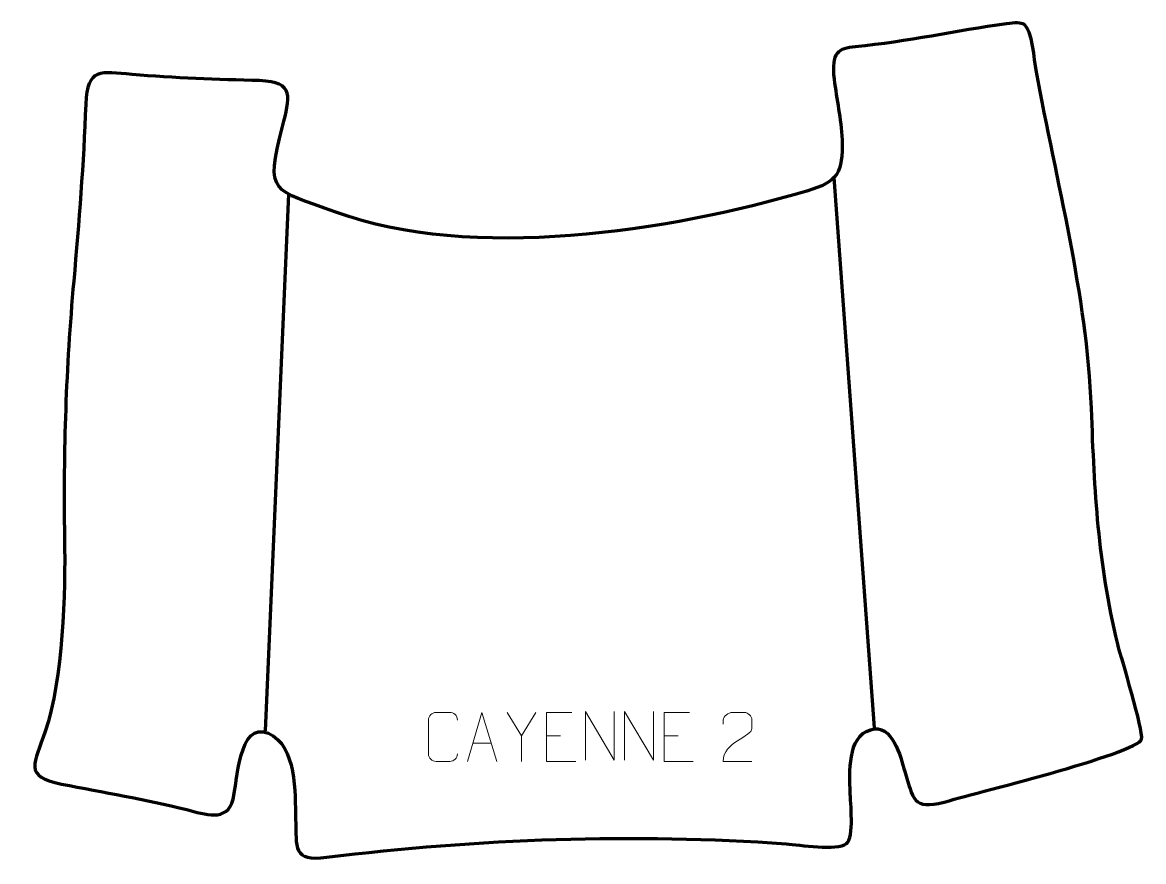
# Model space of a CAD drawing. Header units: millimetres. Extents: x -289 to 283, y -215 to 213.
import ezdxf

# ---------------------------------------------------------------- set-up
doc = ezdxf.new("R2010")
doc.units = ezdxf.units.MM
doc.header["$MEASUREMENT"] = 0
doc.layers.add('layer 1', color=7, linetype='Continuous')
doc.layers.add('layer 2', color=7, linetype='Continuous')

msp = doc.modelspace()

# ---------------------------------------------------------------- linework, layer by layer
at = {"layer": 'layer 1', "color": 142, "lineweight": 158}
for points in [[(125.3313, 134.2807), (125.3313, 134.2807), (145.7867, -146.6933), (145.7867, -146.6933)], [(-152.9689, 125.837), (-152.9689, 125.837), (-164.8606, -148.2648), (-164.8606, -148.2648)]]:
    msp.add_open_spline(points, degree=3, dxfattribs=at)
at = {"layer": 'layer 1', "color": 250, "lineweight": 9}
for points, knots in [([(-66.6828, -159.9957), (-66.8226, -162.3191), (-68.4998, -163.7987), (-70.6475, -163.8095), (-70.6475, -163.8095), (-72.9794, -163.8091), (-75.3113, -163.8091), (-77.6428, -163.8095), (-77.6428, -163.8095), (-79.5678, -163.9149), (-81.5399, -162.0304), (-81.5287, -160.0131), (-81.5287, -160.0131), (-81.5283, -154.243), (-81.5283, -148.4733), (-81.5287, -142.704), (-81.5287, -142.704), (-81.5245, -140.5659), (-79.7778, -138.8467), (-77.6254, -138.8602), (-77.6254, -138.8602), (-75.2997, -138.8602), (-72.9736, -138.8602), (-70.6475, -138.8602), (-70.6475, -138.8602), (-68.7009, -138.8247), (-66.7095, -140.3162), (-66.6828, -142.7538)], [0, 0, 0, 0, 0.125, 0.125, 0.125, 0.125, 0.25, 0.25, 0.25, 0.25, 0.375, 0.375, 0.375, 0.375, 0.5, 0.5, 0.5, 0.5, 0.625, 0.625, 0.625, 0.625, 0.75, 0.75, 0.75, 0.75, 1, 1, 1, 1]), ([(-61.5763, -163.8134), (-61.5763, -163.8134), (-54.2053, -138.8599), (-54.2053, -138.8599), (-54.2053, -138.8599), (-54.2053, -138.8599), (-46.6354, -163.8134), (-46.6354, -163.8134)], [0, 0, 0, 0, 0.33333333, 0.33333333, 0.33333333, 0.33333333, 1, 1, 1, 1]), ([(-26.7841, -138.8599), (-26.7841, -138.8599), (-34.1065, -150.7586), (-34.1065, -150.7586), (-34.1065, -150.7586), (-34.1065, -150.7586), (-34.1058, -163.8135), (-34.1058, -163.8135)], [0, 0, 0, 0, 0.33333333, 0.33333333, 0.33333333, 0.33333333, 1, 1, 1, 1]), ([(-8.4007, -138.8789), (-8.4007, -138.8789), (-21.2746, -138.8789), (-21.2746, -138.8789), (-21.2746, -138.8789), (-21.2746, -138.8789), (-21.2746, -163.8325), (-21.2746, -163.8325), (-21.2746, -163.8325), (-21.2746, -163.8325), (-6.4088, -163.8325), (-6.4088, -163.8325)], [0, 0, 0, 0, 0.25, 0.25, 0.25, 0.25, 0.5, 0.5, 0.5, 0.5, 1, 1, 1, 1]), ([(-1.4339, -163.2353), (-1.4339, -163.2353), (-1.4339, -138.2818), (-1.4339, -138.2818), (-1.4339, -138.2818), (-1.4339, -138.2818), (13.2209, -163.2353), (13.2209, -163.2353), (13.2209, -163.2353), (13.2209, -163.2353), (13.2209, -138.2818), (13.2209, -138.2818)], [0, 0, 0, 0, 0.25, 0.25, 0.25, 0.25, 0.5, 0.5, 0.5, 0.5, 1, 1, 1, 1]), ([(18.5661, -163.2353), (18.5661, -163.2353), (18.5661, -138.2818), (18.5661, -138.2818), (18.5661, -138.2818), (18.5661, -138.2818), (33.2209, -163.2353), (33.2209, -163.2353), (33.2209, -163.2353), (33.2209, -163.2353), (33.2209, -138.2818), (33.2209, -138.2818)], [0, 0, 0, 0, 0.25, 0.25, 0.25, 0.25, 0.5, 0.5, 0.5, 0.5, 1, 1, 1, 1]), ([(51.5993, -138.8789), (51.5993, -138.8789), (38.7254, -138.8789), (38.7254, -138.8789), (38.7254, -138.8789), (38.7254, -138.8789), (38.7254, -163.8325), (38.7254, -163.8325), (38.7254, -163.8325), (38.7254, -163.8325), (53.5912, -163.8325), (53.5912, -163.8325)], [0, 0, 0, 0, 0.25, 0.25, 0.25, 0.25, 0.5, 0.5, 0.5, 0.5, 1, 1, 1, 1]), ([(83.5297, -163.8428), (78.6153, -163.8425), (73.7009, -163.8425), (68.7868, -163.8428), (68.7868, -163.8428), (68.7868, -153.9105), (83.4378, -151.2693), (83.5297, -146.959), (83.5297, -146.959), (83.5294, -145.5349), (83.5294, -144.1112), (83.5297, -142.6879), (83.5297, -142.6879), (83.5128, -140.6108), (81.39, -138.886), (79.719, -138.8687), (79.719, -138.8687), (77.6458, -138.8691), (75.5729, -138.8691), (73.5005, -138.8687), (73.5005, -138.8687), (71.6784, -138.8522), (68.8537, -140.6443), (68.7868, -142.7379), (68.7868, -142.7379), (68.7868, -142.7379), (68.7868, -144.7927), (68.7868, -144.7927)], [0, 0, 0, 0, 0.125, 0.125, 0.125, 0.125, 0.25, 0.25, 0.25, 0.25, 0.375, 0.375, 0.375, 0.375, 0.5, 0.5, 0.5, 0.5, 0.625, 0.625, 0.625, 0.625, 0.75, 0.75, 0.75, 0.75, 1, 1, 1, 1])]:
    msp.add_open_spline(points, degree=3, knots=knots, dxfattribs=at)
for points in [[(-34.1065, -150.7586), (-34.1065, -150.7586), (-41.4274, -138.8599), (-41.4274, -138.8599)], [(-21.2746, -150.7586), (-21.2746, -150.7586), (-14.1065, -150.7586), (-14.1065, -150.7586)], [(38.7254, -150.7586), (38.7254, -150.7586), (45.8935, -150.7586), (45.8935, -150.7586)], [(-58.8537, -154.564), (-58.8537, -154.564), (-49.358, -154.564), (-49.358, -154.564)]]:
    msp.add_open_spline(points, degree=3, dxfattribs=at)
at = {"layer": 'layer 2', "color": 242, "lineweight": 158}
msp.add_open_spline([(-267.1778, -49.4312), (-267.8802, -4.5199), (-266.4058, 36.6009), (-262.4746, 81.3438), (-262.4746, 81.3438), (-259.8292, 111.4524), (-257.3848, 141.5674), (-256.3404, 171.7814), (-256.3404, 171.7814), (-255.7431, 190.4265), (-248.6597, 188.3089), (-232.5992, 186.8906), (-232.5992, 186.8906), (-211.4391, 185.022), (-188.8952, 184.3334), (-167.6306, 183.7185), (-167.6306, 183.7185), (-149.5066, 183.1947), (-152.2664, 174.9602), (-156.0011, 160.2907), (-156.0011, 160.2907), (-164.9074, 125.259), (-161.2217, 128.5435), (-128.7531, 116.574), (-128.7531, 116.574), (-59.6584, 91.2554), (41.2026, 106.5096), (111.4767, 127.3412), (111.4767, 127.3412), (127.4545, 132.0776), (129.6877, 136.5476), (129.565, 153.5666), (129.565, 153.5666), (128.885, 164.6415), (126.7298, 173.7972), (125.4133, 184.4957), (125.4133, 184.4957), (123.722, 198.2405), (127.7182, 200.1903), (136.2302, 201.02), (136.2302, 201.02), (162.9932, 203.6277), (187.4459, 209.118), (213.401, 212.793), (213.401, 212.793), (217.2917, 213.3438), (220.8403, 213.4537), (222.464, 212.3354), (222.464, 212.3354), (226.3782, 209.6398), (227.5998, 194.068), (228.4924, 189.0249), (228.4924, 189.0249), (238.9899, 131.3403), (254.3188, 75.3181), (256.6611, 16.437), (256.6611, 16.437), (258.3566, -27.362), (259.9257, -60.7795), (270.0654, -103.9626), (270.0654, -103.9626), (272.0574, -111.3295), (283.2811, -148.1687), (282.2791, -152.4684), (282.2791, -152.4684), (280.5712, -159.7971), (193.305, -180.9883), (181.5176, -184.6338), (181.5176, -184.6338), (165.4789, -188.7582), (165.7831, -182.908), (161.4911, -168.9293), (161.4911, -168.9293), (159.2339, -161.5777), (155.2414, -144.1949), (143.9854, -147.6431), (143.9854, -147.6431), (132.0005, -151.3145), (133.391, -169.9227), (133.6124, -179.4992), (133.6124, -179.4992), (133.7107, -184.7714), (135.773, -202.6375), (131.7552, -205.8118), (131.7552, -205.8118), (126.914, -209.6368), (107.7596, -206.3971), (100.8961, -205.8923), (100.8961, -205.8923), (24.2181, -200.4065), (-56.8528, -203.2553), (-133.3229, -212.7987), (-133.3229, -212.7987), (-150.9008, -214.9924), (-148.8245, -208.0851), (-149.2905, -193.163), (-149.2905, -193.163), (-149.6003, -180.2034), (-148.7085, -155.6971), (-163.1885, -149.4688), (-163.1885, -149.4688), (-178.2351, -142.9968), (-179.0683, -174.6113), (-181.1283, -183.1667), (-181.1283, -183.1667), (-184.4212, -195.1755), (-195.4877, -190.7414), (-204.7584, -188.4518), (-204.7584, -188.4518), (-225.8341, -183.2472), (-247.3141, -179.5422), (-268.6241, -175.4401), (-268.6241, -175.4401), (-288.6333, -171.5885), (-282.3492, -164.697), (-277.0215, -148.6189), (-277.0215, -148.6189), (-267.9212, -121.156), (-266.6411, -78.2655), (-267.1778, -49.4312)], degree=3, knots=[0, 0, 0, 0, 0.03225806, 0.03225806, 0.03225806, 0.03225806, 0.06451613, 0.06451613, 0.06451613, 0.06451613, 0.09677419, 0.09677419, 0.09677419, 0.09677419, 0.12903226, 0.12903226, 0.12903226, 0.12903226, 0.16129032, 0.16129032, 0.16129032, 0.16129032, 0.19354839, 0.19354839, 0.19354839, 0.19354839, 0.22580645, 0.22580645, 0.22580645, 0.22580645, 0.25806452, 0.25806452, 0.25806452, 0.25806452, 0.29032258, 0.29032258, 0.29032258, 0.29032258, 0.32258065, 0.32258065, 0.32258065, 0.32258065, 0.35483871, 0.35483871, 0.35483871, 0.35483871, 0.38709677, 0.38709677, 0.38709677, 0.38709677, 0.41935484, 0.41935484, 0.41935484, 0.41935484, 0.4516129, 0.4516129, 0.4516129, 0.4516129, 0.48387097, 0.48387097, 0.48387097, 0.48387097, 0.51612903, 0.51612903, 0.51612903, 0.51612903, 0.5483871, 0.5483871, 0.5483871, 0.5483871, 0.58064516, 0.58064516, 0.58064516, 0.58064516, 0.61290323, 0.61290323, 0.61290323, 0.61290323, 0.64516129, 0.64516129, 0.64516129, 0.64516129, 0.67741935, 0.67741935, 0.67741935, 0.67741935, 0.70967742, 0.70967742, 0.70967742, 0.70967742, 0.74193548, 0.74193548, 0.74193548, 0.74193548, 0.77419355, 0.77419355, 0.77419355, 0.77419355, 0.80645161, 0.80645161, 0.80645161, 0.80645161, 0.83870968, 0.83870968, 0.83870968, 0.83870968, 0.87096774, 0.87096774, 0.87096774, 0.87096774, 0.90322581, 0.90322581, 0.90322581, 0.90322581, 0.93548387, 0.93548387, 0.93548387, 0.93548387, 1, 1, 1, 1], dxfattribs=at)

doc.saveas('drawing.dxf')
